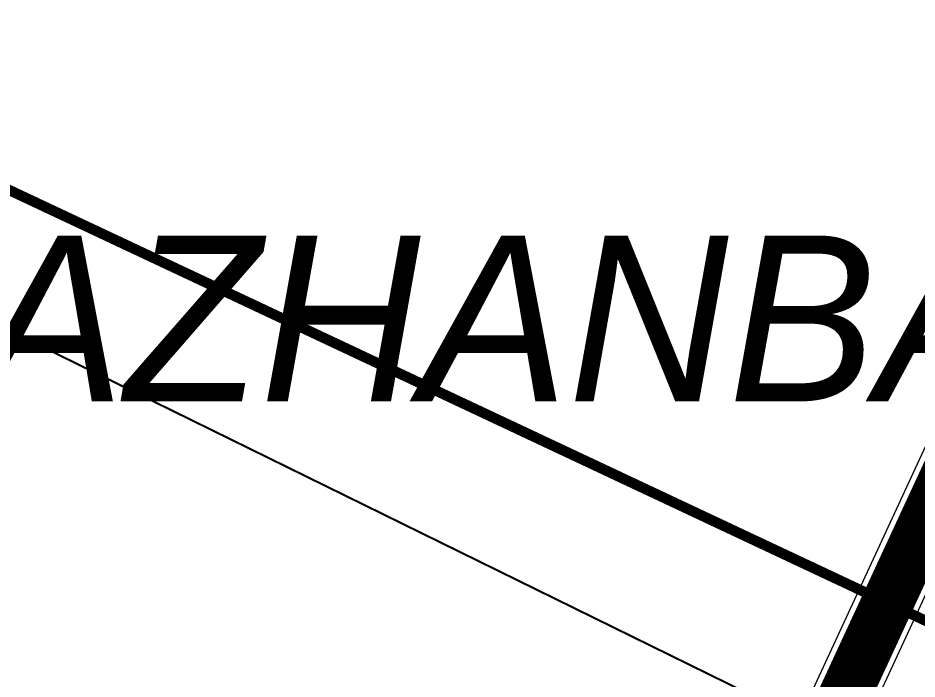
# Model space of a CAD drawing. Header units: millimetres. Extents: x 519 to 9564855, y -810 to 5021775.
# Drawn here: x 9526115.1 to 9526201.8, y 5001413.5 to 5001477.3 of the extents above; entities that cross this region are included whole.
import ezdxf

# ---------------------------------------------------------------- set-up
doc = ezdxf.new("R2010")
doc.units = ezdxf.units.MM
doc.header["$LTSCALE"] = 2
doc.header["$MEASUREMENT"] = 0
doc.layers.add('ROAD_GROUND', color=9, linetype='Continuous')
for name, color, linetype, lineweight in [('WELLS(drilled after 2000y)', 6, 'Continuous', 40), ('Новый водовод', 5, 'g_122_vpr', 30), ('Электро', 1, 'Continuous', 30)]:
    doc.layers.add(name, color=color, linetype=linetype, lineweight=lineweight)
doc.styles.add('92051501$0$STANDARD', font='simplex.shx')
doc.styles.add('GeoApp', font='', dxfattribs={"height": 1})
doc.styles.add('Line_GUGK', font='')
doc.styles.get('GeoApp').set_extended_font_data('D431', italic=True)
doc.styles.get('Line_GUGK').set_extended_font_data('Bm431', italic=True)
doc.linetypes.add('g_122_vpr', pattern='A,2,-2,3,-0.6,["Впр",Line_GUGK,S=2,R=0,X=0,Y=-1],-6.4,3,-2,8,-2,8,-2,6', length=45)
doc.linetypes.add('WTR_LINE', pattern='A,0.5,-0.2,["W",92051501$0$STANDARD,S=0.1,R=0,X=-0.1,Y=-0.05],-0.05', length=0.75)

msp = doc.modelspace()

# ---------------------------------------------------------------- linework, layer by layer
at = {"layer": 'ROAD_GROUND', "color": 8, "lineweight": 0, "const_width": 5}
msp.add_lwpolyline([(9526121.91455, 5001254.41527), (9526377.21455, 5001805.91527)], dxfattribs=at)
at = {"layer": 'ROAD_GROUND', "lineweight": 0}
for points in [[(9526119.19211, 5001255.67555), (9526374.49211, 5001807.17555)], [(9526124.637, 5001253.155), (9526379.937, 5001804.655)]]:
    msp.add_lwpolyline(points, dxfattribs=at)
at = {"layer": 'WELLS(drilled after 2000y)', "color": 6, "linetype": 'ByBlock', "lineweight": 0, "ltscale": 50, "const_width": 0.2}
msp.add_lwpolyline([(9526463.30234, 5001290.17813), (9526211.23615, 5001408.06459), (9526202.49321, 5001408.52043), (9526195.86182, 5001407.01512), (9525924.31584, 5001540.46315), (9525882.36713, 5001561.07835), (9525861.607, 5001561.28204), (9525839.72758, 5001571.76865), (9525817.95303, 5001585.97871), (9525784.70338, 5001620.2689), (9525496.63355, 5001754.43651), (9525173.81828, 5001901.15362), (9524868.70967, 5002014.35964)], dxfattribs=at)
at = {"layer": 'Новый водовод', "color": 5, "linetype": 'WTR_LINE', "lineweight": 0, "ltscale": 40, "const_width": 1}
msp.add_lwpolyline([(9525525.97, 5001737.23), (9526527.39, 5001266.46)], dxfattribs=at)

# ---------------------------------------------------------------- texts
at = {"layer": 'Электро', "style": 'GeoApp'}
msp.add_text('S/S KARAZHANBAS-2', height=16, dxfattribs=at).set_placement((9526026.6888, 5001440.29278))

doc.saveas('drawing.dxf')
